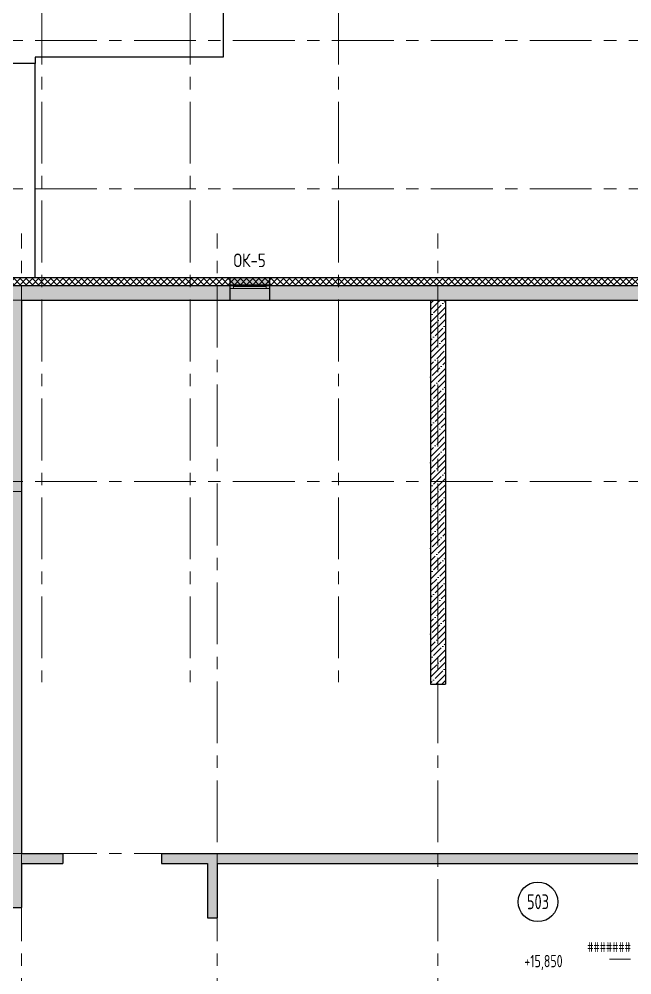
# Model space of a CAD drawing. Header units: millimetres. Extents: x -13407 to 8917537, y -2611 to 109271.
# Drawn here: x 17114 to 29500, y 17506 to 36828 of the extents above; entities that cross this region are included whole.
import ezdxf
from ezdxf import colors
from ezdxf.entities.mleader import LeaderData, LeaderLine
from ezdxf.enums import TextEntityAlignment as Align
from ezdxf.math import Vec2, Vec3

# ---------------------------------------------------------------- set-up
doc = ezdxf.new("R2010")
doc.units = ezdxf.units.MM
doc.linetypes.add('CENTER', pattern=[2, 1.25, -0.25, 0.25, -0.25])
for name, color, linetype, lineweight in [('АР_Маркер экспликации', 239, 'Continuous', 13), ('АР_Навесной фасад', 5, 'Continuous', 5), ('АР_Номер помещения', 1, 'Continuous', 25), ('АР_Окна БЛОК', 250, 'Continuous', 13), ('АР_Оси', 193, 'Continuous', 9), ('АР_Отметки', 250, 'Continuous', 15), ('АР_Помещения_площадь', 19, 'Continuous', 9), ('АР_Сущ Несущая стена', 202, 'Continuous', 30), ('АР_тонкая линия', 250, 'Continuous', 0), ('АР_Утеплитель', 250, 'Continuous', 9), ('АР_Штриховка монолит', 250, 'Continuous', 9), ('Маркировка ОКОН', 7, 'Continuous', 18)]:
    doc.layers.add(name, color=color, linetype=linetype, lineweight=lineweight)
doc.styles.add('ISOCPEUR', font='isocpeur.ttf', dxfattribs={"width": 0.7})
doc.styles.add('PDF ISOCPEUR', font='isocpeur.ttf')
doc.styles.get("Standard").update_dxf_attribs({"font": 'arial.ttf'})
pattern_1 = [(45, (-945096.63, 49153.53), (-61.871843, 61.871843), []), (135, (-945096.63, 49153.53), (-61.871843, -61.871843), [])]

# ---------------------------------------------------------------- blocks, each defined once
blk = doc.blocks.new('*U20')
at = {"true_color": 0xffffff}
h = blk.add_hatch(color=7, dxfattribs=at)
h.dxf.hatch_style = 1
h.paths.add_polyline_path([(-800, -240), (0, -240), (0, 220), (-800, 220)])
at = {"lineweight": 30}
for p, q in [((-800, -240), (-800, 220)), ((0, -240), (0, 220))]:
    blk.add_line(p, q, dxfattribs=at)
for p, q in [((0, 220), (-800, 220)), ((-800, 70), (0, 70)), ((-800, 0), (0, 0)), ((-730, 0), (-730, 70)), ((-730, 35), (-70, 35)), ((-70, 0), (-70, 70)), ((-800, -240), (0, -240)), ((-800, -240), (-800, -240)), ((-800, -240), (-800, -240)), ((0, -240), (0, -240)), ((0, -240), (0, -240))]:
    blk.add_line(p, q)
blk = doc.blocks.new('_DotSmall')
at = {"color": 0, "linetype": 'ByBlock', "const_width": 0.5}
blk.add_lwpolyline([(-0.0625, 0, 1), (0.0625, 0, 1)], format="xyb", close=True, dxfattribs=at)
blk = doc.blocks.new('*U83')
at = {"layer": 'АР_Номер помещения', "color": 7}
blk.add_circle((-16689, 2922), 400, dxfattribs=at)
at = {"layer": 'АР_Помещения_площадь', "color": 7}
blk.add_line((-14818, 1761), (-15240, 1761), dxfattribs=at)
at = {"color": 7, "style": 'ISOCPEUR', "width": 0.7, "flags": 1}
blk.add_attdef('КАТЕГОРИЯ', (-499, -2092), '', height=250, dxfattribs=at)
at = {"layer": 'АР_Номер помещения', "color": 7, "style": 'ISOCPEUR', "width": 0.7}
blk.add_attdef('НОМЕР_ПОМЕЩЕНИЯ', text='', height=300, dxfattribs=at).set_placement((-16689, 2922), align=Align.MIDDLE_CENTER)
at = {"layer": 'АР_Помещения_площадь', "color": 7, "style": 'ISOCPEUR', "width": 0.7}
blk.add_attdef('ПЛОЩАДЬ_ПОМЕЩЕНИЯ', text='', height=200, dxfattribs=at).set_placement((-14813, 2007), align=Align.MIDDLE_RIGHT)
at = {"layer": 'АР_Помещения_площадь', "color": 7, "lineweight": 30, "width": 0.7, "flags": 104}
blk.add_attdef('ИМЯ_ПОМЕЩЕНИЯ', text='', height=100, dxfattribs=at).set_placement((158, 1217), align=Align.MIDDLE_CENTER)

msp = doc.modelspace()

# ---------------------------------------------------------------- hatches: boundary and pattern name
at = {"layer": 'АР_Утеплитель', "ltscale": 100}
h = msp.add_hatch(dxfattribs=at)
h.set_pattern_fill('ANSI37', color=256, scale=700)
h.set_pattern_definition(pattern_1)
edge = h.paths.add_edge_path()
edge.add_line((38990.3, 11040), (39140.7, 11040))
edge.add_arc((34350.7, 11337), 4799.2, 356.45146, 359.43836)
edge.add_line((39149.7, 11290), (47385, 11290))
edge.add_line((47385, 11290), (47385, 6100))
edge.add_line((47385, 6100), (55265, 6100))
edge.add_line((55265, 6100), (55265, -250))
edge.add_line((55265, -250), (68665, -250))
edge.add_line((68665, -250), (68665, 9760))
edge.add_line((68665, 9760), (62315, 9760))
edge.add_line((62315, 9760), (62315, 27630))
edge.add_line((62315, 27630), (51815, 27630))
edge.add_line((51815, 27630), (51815, 31595))
edge.add_line((51815, 31595), (16715, 31595))
edge.add_line((16715, 31595), (16715, 27630))
edge.add_line((16715, 27630), (11889.8, 27630))
edge.add_line((11889.8, 27630), (11889.8, 27480))
edge.add_line((11889.8, 27480), (16865, 27480))
edge.add_line((16865, 27480), (16865, 31445))
edge.add_line((16865, 31445), (51665, 31445))
edge.add_line((51665, 31445), (51665, 27480))
edge.add_line((51665, 27480), (62165, 27480))
edge.add_line((62165, 27480), (62165, 9610))
edge.add_line((62165, 9610), (68515, 9610))
edge.add_line((68515, 9610), (68515, -100))
edge.add_line((68515, -100), (55415, -100))
edge.add_line((55415, -100), (55415, 6250))
edge.add_line((55415, 6250), (47535, 6250))
edge.add_line((47535, 6250), (47535, 11440))
edge.add_line((47535, 11440), (38999.7, 11440))
edge.add_arc((34187.5, 11353.5), 4812.9, -3.73457, 1.02993, ccw=False)
h = msp.add_hatch(dxfattribs=at)
h.set_pattern_fill('ANSI37', color=256, scale=700)
h.set_pattern_definition(pattern_1)
edge = h.paths.add_edge_path()
edge.add_line((29537.4, 11040.6), (29687.4, 11040))
edge.add_arc((-4495.8, 11240), 34183.8, 359.66478, 360.33522)
edge.add_line((29687.4, 11440), (21120, 11440))
edge.add_line((21120, 11440), (21120, 6250))
edge.add_line((21120, 6250), (13000, 6250))
edge.add_line((13000, 6250), (13000, -100))
edge.add_line((13000, -100), (-100, -100))
edge.add_line((-100, -100), (-100, 9610))
edge.add_line((-100, 9610), (6250, 9610))
edge.add_line((6250, 9610), (6250, 27480))
edge.add_line((6250, 27480), (16865, 27480))
edge.add_line((16865, 27480), (16865, 27630))
edge.add_line((16865, 27630), (6100, 27630))
edge.add_line((6100, 27630), (6100, 9760))
edge.add_line((6100, 9760), (-250, 9760))
edge.add_line((-250, 9760), (-250, -250))
edge.add_line((-250, -250), (13150, -250))
edge.add_line((13150, -250), (13150, 6100))
edge.add_line((13150, 6100), (21270, 6100))
edge.add_line((21270, 6100), (21270, 11290))
edge.add_line((21270, 11290), (29537.4, 11290))
edge.add_arc((-974420.1, 11227.6), 1003957.4, -0.0106768, 0.0035589, ccw=False)
at = {"layer": 'АР_Штриховка монолит', "ltscale": 100}
h = msp.add_hatch(dxfattribs=at)
h.set_pattern_fill('ANSI35', color=256, scale=700)
h.set_pattern_definition([(45, (-951587.81, 109999.9), (-123.743687, 123.743687), []), (45, (-951464.07, 109999.9), (-123.743687, 123.743687), [218.75, -43.75, 0, -43.75])])
h.paths.add_polyline_path([(17995, 19760), (17995, 19960), (17165, 19960), (17165, 31145), (51365, 31145), (51365, 31445), (16865, 31445), (16865, 27480), (16865, 27280), (16865, 19960), (16965, 19960), (16965, 18870), (17165, 18870), (17165, 19760)])
h.paths.add_polyline_path([(19995, 19960), (19995, 19760), (20920, 19760), (20920, 18660), (21120, 18660), (21120, 19760), (40410, 19760), (40410, 19960)])
h = msp.add_hatch(dxfattribs=at)
h.set_pattern_fill('ANSI35', color=256, scale=700)
h.set_pattern_definition([(45, (-948772.81, 121934.54), (-123.743687, 123.743687), []), (45, (-948649.07, 121934.54), (-123.743687, 123.743687), [218.75, -43.75, 0, -43.75])])
h.paths.add_polyline_path([(25730, 31145), (25430, 31145), (25430, 23384.6), (25730, 23384.6)])

# ---------------------------------------------------------------- linework, layer by layer
at = {"layer": 'АР_Навесной фасад', "color": 18, "lineweight": 30, "ltscale": 100, "true_color": 0x000000}
msp.add_line((17438.6, 31605), (17438.6, 35930), dxfattribs=at)
at = {"layer": 'АР_Навесной фасад', "ltscale": 100}
for p, q in [((16705, 31605), (51825, 31605)), ((16715, 31595), (51815, 31595))]:
    msp.add_line(p, q, dxfattribs=at)
at = {"layer": 'АР_Навесной фасад', "color": 18, "lineweight": 30, "ltscale": 100, "true_color": 0x000000}
msp.add_lwpolyline([(21238.7, 44400), (21238.7, 36060), (17438.6, 36060), (17438.6, 35930), (12048.6, 35930), (12048.6, 27640), (7003.1, 27640), (6466.7, 27640), (6088.7, 27640), (6088.7, 26680), (-911.4, 26680), (-911.4, 50975)], dxfattribs=at)
at = {"layer": 'АР_Оси', "linetype": 'CENTER', "ltscale": 1000}
for p, q in [((17569.9, 79157.5), (17569.9, 23425.1)), ((20569.9, 79157.5), (20569.9, 23425.1)), ((23569.9, 79157.5), (23569.9, 23425.1)), ((-12563.8, 36395), (70614.6, 36395)), ((-12563.8, 33395), (70614.6, 33395)), ((17165, -1811.3), (17165, 32496.2)), ((21120, -1811.3), (21120, 32496.2)), ((25575, -1811.3), (25575, 32496.2)), ((-12563.8, 31145), (70614.6, 31145)), ((-12563.8, 27480), (71033.4, 27480)), ((-12563.8, 19960), (71033.4, 19960)), ((-12563.8, 19960), (71033.4, 19960))]:
    msp.add_line(p, q, dxfattribs=at)
at = {"layer": 'АР_Сущ Несущая стена', "ltscale": 100}
for p, q in [((16865, 31445), (51665, 31445)), ((17165, 31145), (51365, 31145)), ((17165, 31145), (17165, 19960)), ((25430, 31145), (25430, 23384.6)), ((25730, 31145), (25730, 23384.6)), ((25430, 23384.6), (25730, 23384.6)), ((17165, 19960), (17995, 19960)), ((19995, 19960), (51365, 19960)), ((17165, 19760), (17165, 18870)), ((17165, 19760), (17995, 19760)), ((19995, 19760), (20920, 19760)), ((20920, 19760), (20920, 18660)), ((21120, 19760), (51365, 19760)), ((21120, 19760), (21120, 18660)), ((16965, 18870), (17165, 18870)), ((20920, 18660), (21120, 18660))]:
    msp.add_line(p, q, dxfattribs=at)
for points in [[(17995, 19960), (17995, 19760)], [(19995, 19960), (19995, 19760)]]:
    msp.add_lwpolyline(points, dxfattribs=at)
at = {"layer": 'АР_тонкая линия', "color": 18, "ltscale": 100, "true_color": 0x000000}
msp.add_lwpolyline([(30090.7, 11640), (20920, 11640), (20920, 6450), (12800, 6450), (12800.2, 100), (100, 100), (99.6, 9410), (6450, 9410), (6450, 27280), (17165, 27280), (17165, 31145), (51365, 31145)], dxfattribs=at)

# ---------------------------------------------------------------- block references
at = {"layer": 'АР_Маркер экспликации', "color": 7}
ref = msp.add_blockref('*U83', (44291.2, 16061.1), dxfattribs=at)
ref.add_attrib('НОМЕР_ПОМЕЩЕНИЯ', '503', dxfattribs={"layer": 'АР_Номер помещения', "color": 7, "height": 300, "style": 'ISOCPEUR', "width": 0.7}).set_placement((27602.1, 18983.6), align=Align.MIDDLE_CENTER)
ref.add_attrib('ПЛОЩАДЬ_ПОМЕЩЕНИЯ', '#######', dxfattribs={"layer": 'АР_Помещения_площадь', "color": 7, "height": 200, "style": 'ISOCPEUR', "width": 0.7}).set_placement((29478.3, 18068.2), align=Align.MIDDLE_RIGHT)
at = {"layer": 'АР_Окна БЛОК'}
msp.add_blockref('*U20', (22180, 31385), dxfattribs=at)

# ---------------------------------------------------------------- texts
at = {"layer": 'Маркировка ОКОН', "lineweight": 0, "insert": (22098.6, 31812.5, -0.2), "char_height": 275.423, "width": 468.272, "attachment_point": 9, "rotation": 359.99779, "style": 'PDF ISOCPEUR'}
msp.add_mtext('{\\W0.8;ОК-5}', dxfattribs=at)

# ---------------------------------------------------------------- leaders
at = {"layer": 'АР_Отметки'}
ml = msp.add_multileader_mtext('Standard', dxfattribs=at)
ml.set_content('+13,700', color=256, style='ISOCPEUR')
ml.set_leader_properties(color=256, linetype='Continuous', lineweight=-1)
ml.set_arrow_properties(name='DOTSMALL')
ml.build(insert=Vec2(0, 0))
ml.multileader.update_dxf_attribs({"has_text_frame": 1, "text_left_attachment_type": 4, "text_right_attachment_type": 4, "dogleg_length": 100, "arrow_head_size": 180})
ctx = ml.context
ctx.base_point, ctx.char_height, ctx.arrow_head_size, ctx.landing_gap_size, ctx.plane_origin = Vec3(54460.3, 26688.1), 250, 180, 50, Vec3(54210.9, 26027.3)
ctx.left_attachment, ctx.right_attachment = 4, 4
notes = []
notes.append((ctx, [(0, (0, 0, 0), (0, 0), (1, 0), 1, [])]))
ctx.mtext.insert, ctx.mtext.width, ctx.mtext.line_spacing_style, ctx.mtext.flow_direction = Vec3(54510.3, 27021.5), 852.697, 2, 5
ml = msp.add_multileader_mtext('Standard', dxfattribs=at)
ml.set_content('Л.1', color=256, style='ISOCPEUR')
ml.set_leader_properties(color=256, linetype='Continuous', lineweight=-1)
ml.set_arrow_properties(name='DOTSMALL')
ml.build(insert=Vec2(0, 0))
ml.multileader.update_dxf_attribs({"has_text_frame": 1, "text_left_attachment_type": 4, "text_right_attachment_type": 4, "dogleg_length": 100, "arrow_head_size": 180})
ctx = ml.context
ctx.base_point, ctx.char_height, ctx.arrow_head_size, ctx.landing_gap_size, ctx.plane_origin = Vec3(51892.5, 25820.8, 0), 250, 180, 50, Vec3(38996.5, 13280, 0)
ctx.left_attachment, ctx.right_attachment = 4, 4
notes.append((ctx, [(0, (0, 0, 0), (0, 0), (1, 0), 1, [])]))
ctx.mtext.insert, ctx.mtext.width, ctx.mtext.line_spacing_style, ctx.mtext.flow_direction = Vec3(51942.5, 26154.2, 0), 852.697, 2, 5
ml = msp.add_multileader_mtext('Standard', dxfattribs=at)
ml.set_content('+15,850', color=256, style='ISOCPEUR')
ml.set_leader_properties(color=256, linetype='Continuous', lineweight=-1)
ml.set_arrow_properties(name='DOTSMALL')
ml.build(insert=Vec2(0, 0))
ml.multileader.update_dxf_attribs({"has_text_frame": 1, "text_left_attachment_type": 4, "text_right_attachment_type": 4, "dogleg_length": 100, "arrow_head_size": 180})
ctx = ml.context
ctx.base_point, ctx.char_height, ctx.arrow_head_size, ctx.landing_gap_size, ctx.plane_origin = Vec3(51765.3, 20331.7), 250, 180, 50, Vec3(52690.3, 17988.1)
ctx.left_attachment, ctx.right_attachment = 4, 4
notes.append((ctx, [(0, (0, 0, 0), (0, 0), (1, 0), 1, [])]))
ctx.mtext.insert, ctx.mtext.width, ctx.mtext.line_spacing_style, ctx.mtext.flow_direction = Vec3(51815.3, 20665.1), 852.697, 2, 5
ml = msp.add_multileader_mtext('Standard', dxfattribs=at)
ml.set_content('+15,850', color=256, style='ISOCPEUR')
ml.set_leader_properties(color=256, linetype='Continuous', lineweight=-1)
ml.set_arrow_properties(name='DOTSMALL')
ml.build(insert=Vec2(0, 0))
ml.multileader.update_dxf_attribs({"has_text_frame": 1, "text_left_attachment_type": 4, "text_right_attachment_type": 4, "dogleg_length": 100, "arrow_head_size": 180})
ctx = ml.context
ctx.base_point, ctx.char_height, ctx.arrow_head_size, ctx.landing_gap_size, ctx.plane_origin = Vec3(27276.4, 17576.3), 250, 180, 50, Vec3(28201.4, 15232.7)
ctx.left_attachment, ctx.right_attachment = 4, 4
notes.append((ctx, [(0, (0, 0, 0), (0, 0), (1, 0), 1, [])]))
ctx.mtext.insert, ctx.mtext.width, ctx.mtext.line_spacing_style, ctx.mtext.flow_direction = Vec3(27326.4, 17909.6), 852.697, 2, 5
for ctx, leaders in notes:
    for number, flags, end, landing, length, lines in leaders:
        leader = LeaderData()
        leader.index, (leader.has_last_leader_line, leader.has_dogleg_vector, leader.attachment_direction) = number, flags
        leader.last_leader_point, leader.dogleg_vector, leader.dogleg_length = Vec3(end), Vec3(landing), length
        for number, points, colour, breaks in lines:
            line = LeaderLine()
            line.index, line.vertices, line.color, line.breaks = number, Vec3.list(points), colors.encode_raw_color(colour), breaks
            leader.lines.append(line)
        ctx.leaders.append(leader)

doc.saveas('drawing.dxf')
